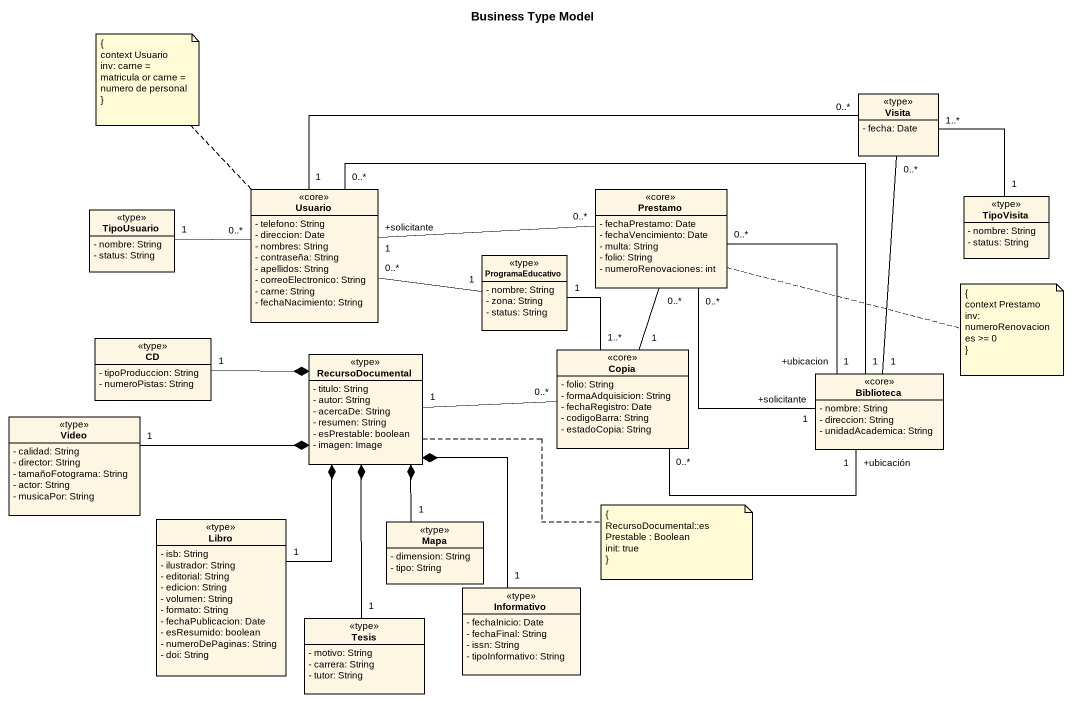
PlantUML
@startuml
title Business Type Model
hide circle
hide empty members
skinparam classAttributeIconSize 0
class Visita <<type>> {
  - fecha: Date
}
class Usuario <<core>> {
  - telefono: String
  - direccion: Date
  - nombres: String
  - contraseña: String
  - apellidos: String
  - correoElectronico: String
  - carne: String
  - fechaNacimiento: String
}
class Prestamo <<core>> {
  - fechaPrestamo: Date
  - fechaVencimiento: Date
  - multa: String
  - folio: String
  - numeroRenovaciones: int
}
class TipoVisita <<type>> {
  - nombre: String
  - status: String
}
class TipoUsuario <<type>> {
  - nombre: String
  - status: String
}
class ProgramaEducativo <<type>> {
  - nombre: String
  - zona: String
  - status: String
}
class CD <<type>> {
  - tipoProduccion: String
  - numeroPistas: String
}
class RecursoDocumental <<type>> {
  - titulo: String
  - autor: String
  - acercaDe: String
  - resumen: String
  - esPrestable: boolean
  - imagen: Image
}
class Copia <<core>> {
  - folio: String
  - formaAdquisicion: String
  - fechaRegistro: Date
  - codigoBarra: String
  - estadoCopia: String
}
class Biblioteca <<core>> {
  - nombre: String
  - direccion: String
  - unidadAcademica: String
}
class Video <<type>> {
  - calidad: String
  - director: String
  - tamañoFotograma: String
  - actor: String
  - musicaPor: String
}
class Libro <<type>> {
  - isb: String
  - ilustrador: String
  - editorial: String
  - edicion: String
  - volumen: String
  - formato: String
  - fechaPublicacion: Date
  - esResumido: boolean
  - numeroDePaginas: String
  - doi: String
}
class Mapa <<type>> {
  - dimension: String
  - tipo: String
}
class Informativo <<type>> {
  - fechaInicio: Date
  - fechaFinal: String
  - issn: String
  - tipoInformativo: String
}
class Tesis <<type>> {
  - motivo: String
  - carrera: String
  - tutor: String
}
Visita "0..*" -left- "1" Usuario
Visita "0..*" -- "1" Biblioteca
Usuario "0..*" -right- "1" ProgramaEducativo
Usuario "0..*" -right- "1" Biblioteca
Prestamo "0..*" -left- "+solicitante\n1" Usuario
Prestamo "0..*" -- "1" Copia
Prestamo "0..*" -- "+ubicacion\n1" Biblioteca
TipoVisita "1" -up- "1..*" Visita
TipoUsuario "1" -right- "0..*" Usuario
ProgramaEducativo "1" -- "1..*" Copia
CD "1" -right-* RecursoDocumental
RecursoDocumental "1" -right- "0..*" Copia
Copia "0..*" -right- "+ubicación\n1" Biblioteca
Biblioteca "+solicitante\n1" -up- "0..*" Prestamo
Video "1" -right-* RecursoDocumental
Libro "1" -up-* RecursoDocumental
Mapa "1" -up-* RecursoDocumental
Informativo "1" -up-* RecursoDocumental
Tesis "1" -up-* RecursoDocumental
note top of Usuario
  {
  context Usuario
  inv: carne = matricula or carne = numero de personal
  ~}
end note
note right of Prestamo
  {
  context Prestamo
  inv: numeroRenovaciones >= 0
  ~}
end note
note right of RecursoDocumental
  {
  RecursoDocumental::esPrestable : Boolean
  init: true
  ~}
end note
@enduml
